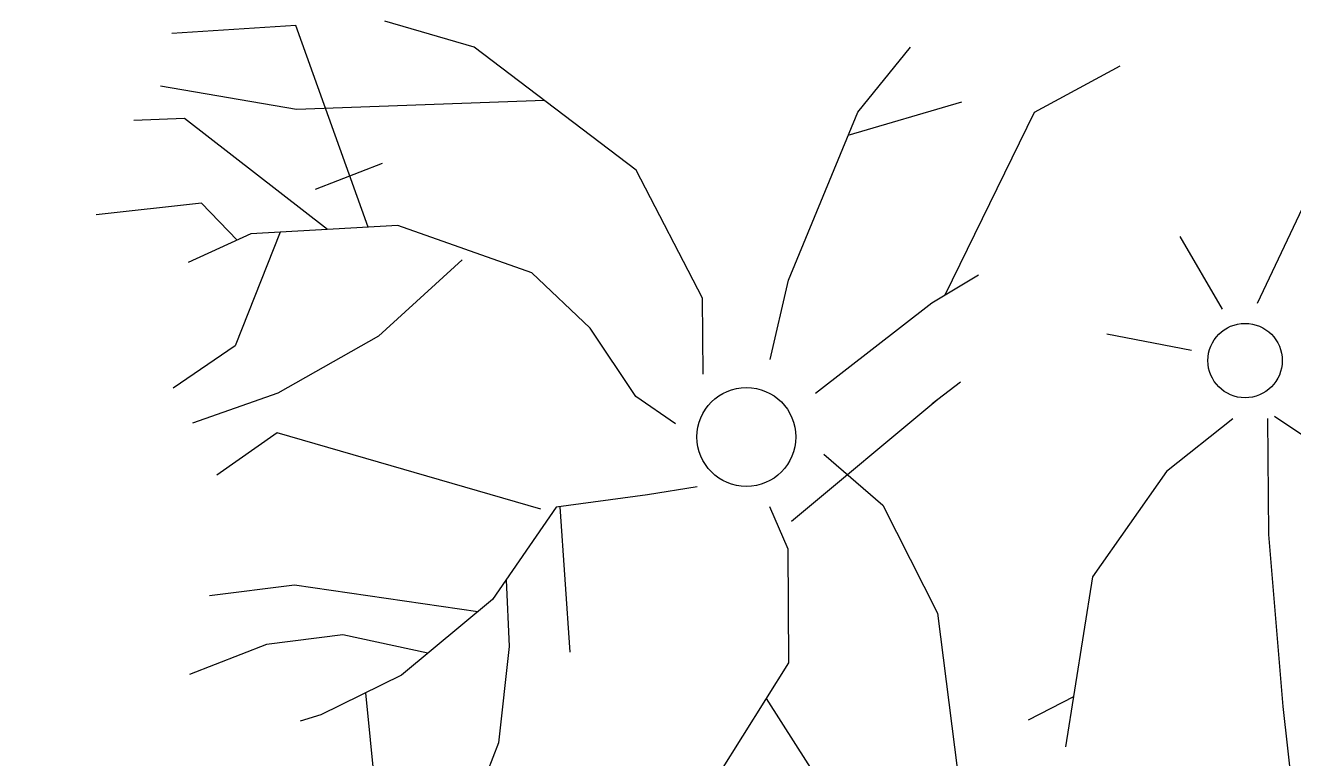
# Model space of a CAD drawing. Header units: inches. Extents: x 99023 to 109265, y 17199 to 18675.
# Drawn here: x 103458.46 to 103470.84, y 18117.88 to 18125.04 of the extents above; entities that cross this region are included whole.
import ezdxf

# ---------------------------------------------------------------- set-up
doc = ezdxf.new("R2010")
doc.units = ezdxf.units.IN
doc.layers.get('0').update_dxf_attribs({"color": 255})
doc.layers.add('HAT', color=8, linetype='Continuous')

# ---------------------------------------------------------------- blocks, each defined once
blk = doc.blocks.new('RTHTRHTRJ')
at = {"layer": 'HAT', "linetype": 'ByBlock'}
h = blk.add_hatch(dxfattribs=at)
h.set_pattern_fill('ANSI37', color=256, scale=15)
h.set_pattern_definition([(45, (-247990.6225, -54534.0869), (-1.325825215, 1.325825215), []), (135, (-247990.6225, -54534.0869), (-1.325825215, -1.325825215), [])])
h.paths.add_polyline_path([(103395.344, 17979.439), (103410.344, 17979.439), (103410.344, 17988.439), (103395.344, 17988.439)])
edge = h.paths.add_edge_path()
edge.add_arc((103590.344, 18066.439), 6, 0, 360)
edge = h.paths.add_edge_path()
edge.add_arc((103434.344, 18066.439), 6, 0, 360)
edge = h.paths.add_edge_path()
edge.add_arc((103590.344, 18175.939), 6, 0, 360)
edge = h.paths.add_edge_path()
edge.add_arc((103434.344, 18175.939), 6, 0, 360)
edge = h.paths.add_edge_path()
edge.add_arc((103962.344, 17926.605), 6, 0, 360)
edge = h.paths.add_edge_path()
edge.add_arc((103962.344, 17769.439), 6, 0, 360)
edge = h.paths.add_edge_path()
edge.add_arc((103737.559, 17769.439), 6, 0, 360)
edge = h.paths.add_edge_path()
edge.add_arc((103879.844, 17851.939), 6, 0, 360)
edge = h.paths.add_edge_path()
edge.add_arc((103756.883, 17851.939), 6, 0, 360)
edge = h.paths.add_edge_path()
edge.add_arc((103657.844, 17851.939), 6, 0, 360)
h.paths.add_polyline_path([(103884.344, 17979.439), (103866.344, 17979.439), (103866.344, 17988.439), (103884.344, 17988.439)])
h.paths.add_polyline_path([(103743.383, 17979.439), (103761.383, 17979.439), (103761.383, 17988.439), (103743.383, 17988.439)])
h.paths.add_polyline_path([(103578.344, 17979.439), (103593.344, 17979.439), (103593.344, 17988.439), (103578.344, 17988.439)])
h.paths.add_polyline_path([(103395.344, 17847.439), (103410.344, 17847.439), (103410.344, 17856.439), (103395.344, 17856.439)])
h.paths.add_polyline_path([(103578.344, 17862.439), (103578.344, 17847.439), (103587.344, 17847.439), (103587.344, 17862.439)])
h.paths.add_polyline_path([(103875.344, 18261.439), (103875.344, 18243.439), (103884.344, 18243.439), (103884.344, 18261.439)])
h.paths.add_polyline_path([(103752.383, 18261.439), (103752.383, 18243.439), (103761.383, 18243.439), (103761.383, 18261.439)])
h.paths.add_polyline_path([(103578.344, 18258.439), (103578.344, 18243.439), (103587.344, 18243.439), (103587.344, 18258.439)])
h.paths.add_polyline_path([(103494.344, 18258.439), (103494.344, 18243.439), (103503.344, 18243.439), (103503.344, 18258.439)])
h.paths.add_polyline_path([(103311.344, 18258.439), (103311.344, 18243.439), (103320.344, 18243.439), (103320.344, 18258.439)])
h.paths.add_polyline_path([(103197.344, 18171.439), (103215.344, 18171.439), (103215.344, 18180.439), (103197.344, 18180.439)])
h.paths.add_polyline_path([(103206.344, 18006.439), (103206.344, 17991.439), (103215.344, 17991.439), (103215.344, 18006.439)])
h.paths.add_polyline_path([(103206.344, 17862.439), (103206.344, 17847.439), (103215.344, 17847.439), (103215.344, 17862.439)])
h.paths.add_polyline_path([(103020.344, 17862.439), (103020.344, 17847.439), (103029.344, 17847.439), (103029.344, 17862.439)])
h.paths.add_polyline_path([(103020.344, 18006.439), (103020.344, 17991.439), (103029.344, 17991.439), (103029.344, 18006.439)])
h.paths.add_polyline_path([(103020.344, 18189.439), (103020.344, 18171.439), (103029.344, 18171.439), (103029.344, 18189.439)])
h.paths.add_polyline_path([(103020.344, 18414.439), (103020.344, 18399.439), (103029.344, 18399.439), (103029.344, 18414.439)])
h.paths.add_polyline_path([(103311.344, 18405.439), (103326.344, 18405.439), (103326.344, 18414.439), (103311.344, 18414.439)])
h.paths.add_polyline_path([(103200.344, 18405.439), (103215.344, 18405.439), (103215.344, 18414.439), (103200.344, 18414.439)])
h.paths.add_polyline_path([(103488.344, 18405.439), (103503.344, 18405.439), (103503.344, 18414.439), (103488.344, 18414.439)])
h.paths.add_polyline_path([(103578.344, 18405.439), (103593.344, 18405.439), (103593.344, 18414.439), (103578.344, 18414.439)])
h.paths.add_polyline_path([(103869.344, 18405.439), (103884.344, 18405.439), (103884.344, 18414.439), (103869.344, 18414.439)])
h.paths.add_polyline_path([(103746.383, 18405.439), (103761.383, 18405.439), (103761.383, 18414.439), (103746.383, 18414.439)])
blk = doc.blocks.new('z_115')
at = {"color": 86, "linetype": 'Continuous'}
for p, q in [((-435.2, 103.77), (-496.19, 99.93)), ((-399.58, 4.61), (-435.2, 103.77)), ((-347.42, 93.2), (-391.47, 106.01)), ((-267.65, 32.67), (-347.42, 93.2)), ((-158.62, 61.17), (-132.75, 93.2)), ((-71.76, 61.17), (-29.57, 83.91)), ((-434.9, 62.45), (-501.73, 73.98)), ((-312.76, 66.89), (-434.9, 62.45)), ((-163.34, 49.76), (-107.49, 66.3)), ((-490.03, 57.97), (-514.98, 57.01)), ((-419.64, 3.45), (-490.03, 57.97)), ((-192.81, -21.46), (-158.62, 61.17)), ((-115.71, -28.75), (-71.76, 61.17)), ((-392.7, 35.87), (-425.65, 23.06)), ((-235, -30.43), (-267.65, 32.67)), ((-481.71, 16.34), (-533.45, 10.57)), ((-464.02, -1.76), (-481.71, 16.34)), ((38.09, -32.86), (61.6, 16.98)), ((-457.38, 1.28), (-488.18, -12.81)), ((-442.95, 2.11), (-465.08, -53.8)), ((-385, 5.45), (-457.38, 1.28)), ((-319.09, -17.93), (-385, 5.45)), ((20.79, -35.84), (0, 0)), ((-353.27, -11.53), (-394.55, -49)), ((-290.44, -45.16), (-319.09, -17.93)), ((-201.74, -60.62), (-192.81, -21.46)), ((-122.28, -32.67), (-99.18, -18.9)), ((-234.8, -67.71), (-235, -30.43)), ((-179.48, -77.17), (-122.28, -32.67)), ((-394.55, -49), (-444.13, -77.18)), ((-267.96, -78.79), (-290.44, -45.16)), ((5.51, -56.19), (-36.04, -48.04)), ((-465.08, -53.8), (-495.57, -74.62)), ((-108.11, -71.74), (-121.97, -82.31)), ((-444.13, -77.18), (-486.02, -91.92)), ((-248.34, -92.14), (-267.96, -78.79)), ((-119.26, -80.25), (-191.27, -140.28)), ((25.94, -89.84), (-6.77, -115.62)), ((43.03, -89.66), (43.43, -146.68)), ((46.36, -88.38), (74.84, -107.61)), ((-444.44, -96.72), (-474.01, -117.54)), ((-314.56, -134.25), (-444.44, -96.72)), ((-175.43, -107.12), (-146.3, -132.27)), ((-6.77, -115.62), (-43.12, -167.5)), ((-237.63, -123.19), (-262.11, -127.15)), ((-262.11, -127.15), (-307.07, -133.23)), ((-307.07, -133.23), (-338.49, -178.71)), ((-305.29, -132.99), (-300.3, -204.65)), ((-202.07, -132.9), (-193.11, -153.73)), ((-146.3, -132.27), (-119.5, -185.44)), ((43.43, -146.68), (50.51, -231.24)), ((-193.11, -153.73), (-192.81, -209.78)), ((-43.12, -167.5), (-56.36, -251.09)), ((-435.82, -171.67), (-477.71, -176.79)), ((-345.68, -184.69), (-435.82, -171.67)), ((-331.75, -168.96), (-330.17, -201.77)), ((-338.49, -178.71), (-383.15, -215.86)), ((-119.5, -185.44), (-109.65, -262.95)), ((-412.1, -196.01), (-449.68, -200.81)), ((-370.27, -205.15), (-412.1, -196.01)), ((-449.68, -200.81), (-487.56, -215.54)), ((-330.17, -201.77), (-335.41, -249.17)), ((-192.81, -209.78), (-226.69, -263.9)), ((-383.15, -215.86), (-422.88, -235.4)), ((-400.99, -224.64), (-395.47, -279.28)), ((-203.82, -227.37), (-162.31, -292.09)), ((-52.47, -226.51), (-74.84, -237.96)), ((-422.88, -235.4), (-433.05, -238.6)), ((50.51, -231.24), (62.22, -335)), ((-335.41, -249.17), (-349.27, -284.72))]:
    blk.add_line(p, q, dxfattribs=at)
at = {"color": 33, "linetype": 'Continuous'}
for centre, radius in [((31.95, -61.09), 18.32), ((-213.48, -98.69), 24.36)]:
    blk.add_circle(centre, radius, dxfattribs=at)
blk = doc.blocks.new('FEWFEWFEWF')
at = {"layer": 'HAT', "linetype": 'ByBlock'}
h = blk.add_hatch(dxfattribs=at)
h.set_pattern_fill('ANSI37', color=256, scale=15)
h.set_pattern_definition([(45, (-245054.2629, -54534.0869), (-1.325825215, 1.325825215), []), (135, (-245054.2629, -54534.0869), (-1.325825215, -1.325825215), [])])
h.paths.add_polyline_path([(106331.70369, 17979.43877), (106346.70369, 17979.43877), (106346.70369, 17988.43877), (106331.70369, 17988.43877)])
edge = h.paths.add_edge_path()
edge.add_arc((106526.70369, 18066.43877), 6, 0, 360)
edge = h.paths.add_edge_path()
edge.add_arc((106370.70369, 18066.43877), 6, 0, 360)
edge = h.paths.add_edge_path()
edge.add_arc((106526.70369, 18175.93877), 6, 0, 360)
edge = h.paths.add_edge_path()
edge.add_arc((106370.70369, 18175.93877), 6, 0, 360)
edge = h.paths.add_edge_path()
edge.add_arc((106898.70369, 17926.60544), 6, 0, 360)
edge = h.paths.add_edge_path()
edge.add_arc((106898.70369, 17769.43877), 6, 0, 360)
edge = h.paths.add_edge_path()
edge.add_arc((106673.91863, 17769.43877), 6, 0, 360)
edge = h.paths.add_edge_path()
edge.add_arc((106816.20369, 17851.93877), 6, 0, 360)
edge = h.paths.add_edge_path()
edge.add_arc((106693.24221, 17851.93877), 6, 0, 360)
edge = h.paths.add_edge_path()
edge.add_arc((106594.20369, 17851.93877), 6, 0, 360)
h.paths.add_polyline_path([(106820.70369, 17979.43877), (106802.70369, 17979.43877), (106802.70369, 17988.43877), (106820.70369, 17988.43877)])
h.paths.add_polyline_path([(106679.74221, 17979.43877), (106697.74221, 17979.43877), (106697.74221, 17988.43877), (106679.74221, 17988.43877)])
h.paths.add_polyline_path([(106514.70369, 17979.43877), (106529.70369, 17979.43877), (106529.70369, 17988.43877), (106514.70369, 17988.43877)])
h.paths.add_polyline_path([(106331.70369, 17847.43877), (106346.70369, 17847.43877), (106346.70369, 17856.43877), (106331.70369, 17856.43877)])
h.paths.add_polyline_path([(106514.70369, 17862.43877), (106514.70369, 17847.43877), (106523.70369, 17847.43877), (106523.70369, 17862.43877)])
h.paths.add_polyline_path([(106811.70369, 18261.43877), (106811.70369, 18243.43877), (106820.70369, 18243.43877), (106820.70369, 18261.43877)])
h.paths.add_polyline_path([(106688.74221, 18261.43877), (106688.74221, 18243.43877), (106697.74221, 18243.43877), (106697.74221, 18261.43877)])
h.paths.add_polyline_path([(106514.70369, 18258.43877), (106514.70369, 18243.43877), (106523.70369, 18243.43877), (106523.70369, 18258.43877)])
h.paths.add_polyline_path([(106430.70369, 18258.43877), (106430.70369, 18243.43877), (106439.70369, 18243.43877), (106439.70369, 18258.43877)])
h.paths.add_polyline_path([(106247.70369, 18258.43877), (106247.70369, 18243.43877), (106256.70369, 18243.43877), (106256.70369, 18258.43877)])
h.paths.add_polyline_path([(106133.70369, 18171.43877), (106151.70369, 18171.43877), (106151.70369, 18180.43877), (106133.70369, 18180.43877)])
h.paths.add_polyline_path([(106142.70369, 18006.43877), (106142.70369, 17991.43877), (106151.70369, 17991.43877), (106151.70369, 18006.43877)])
h.paths.add_polyline_path([(106142.70369, 17862.43877), (106142.70369, 17847.43877), (106151.70369, 17847.43877), (106151.70369, 17862.43877)])
h.paths.add_polyline_path([(105956.70369, 17862.43877), (105956.70369, 17847.43877), (105965.70369, 17847.43877), (105965.70369, 17862.43877)])
h.paths.add_polyline_path([(105956.70369, 18006.43877), (105956.70369, 17991.43877), (105965.70369, 17991.43877), (105965.70369, 18006.43877)])
h.paths.add_polyline_path([(105956.70369, 18189.43877), (105956.70369, 18171.43877), (105965.70369, 18171.43877), (105965.70369, 18189.43877)])
h.paths.add_polyline_path([(105956.70369, 18414.43877), (105956.70369, 18399.43877), (105965.70369, 18399.43877), (105965.70369, 18414.43877)])
h.paths.add_polyline_path([(106247.70369, 18405.43877), (106262.70369, 18405.43877), (106262.70369, 18414.43877), (106247.70369, 18414.43877)])
h.paths.add_polyline_path([(106136.70369, 18405.43877), (106151.70369, 18405.43877), (106151.70369, 18414.43877), (106136.70369, 18414.43877)])
h.paths.add_polyline_path([(106424.70369, 18405.43877), (106439.70369, 18405.43877), (106439.70369, 18414.43877), (106424.70369, 18414.43877)])
h.paths.add_polyline_path([(106514.70369, 18405.43877), (106529.70369, 18405.43877), (106529.70369, 18414.43877), (106514.70369, 18414.43877)])
h.paths.add_polyline_path([(106805.70369, 18405.43877), (106820.70369, 18405.43877), (106820.70369, 18414.43877), (106805.70369, 18414.43877)])
h.paths.add_polyline_path([(106682.74221, 18405.43877), (106697.74221, 18405.43877), (106697.74221, 18414.43877), (106682.74221, 18414.43877)])
at = {"xscale": 0.01982994797082152, "yscale": 0.01982994797082152, "zscale": 0.01982994797082152}
blk.add_blockref('z_115', (106406.09091, 18122.97789), dxfattribs=at)

msp = doc.modelspace()

# ---------------------------------------------------------------- block references
at = {"color": 18, "lineweight": -2, "true_color": 0x000000}
for name, p in [('FEWFEWFEWF', (-2936.3595857, 0)), ('RTHTRHTRJ', (0, 0))]:
    msp.add_blockref(name, p, dxfattribs=at)

doc.saveas('drawing.dxf')
